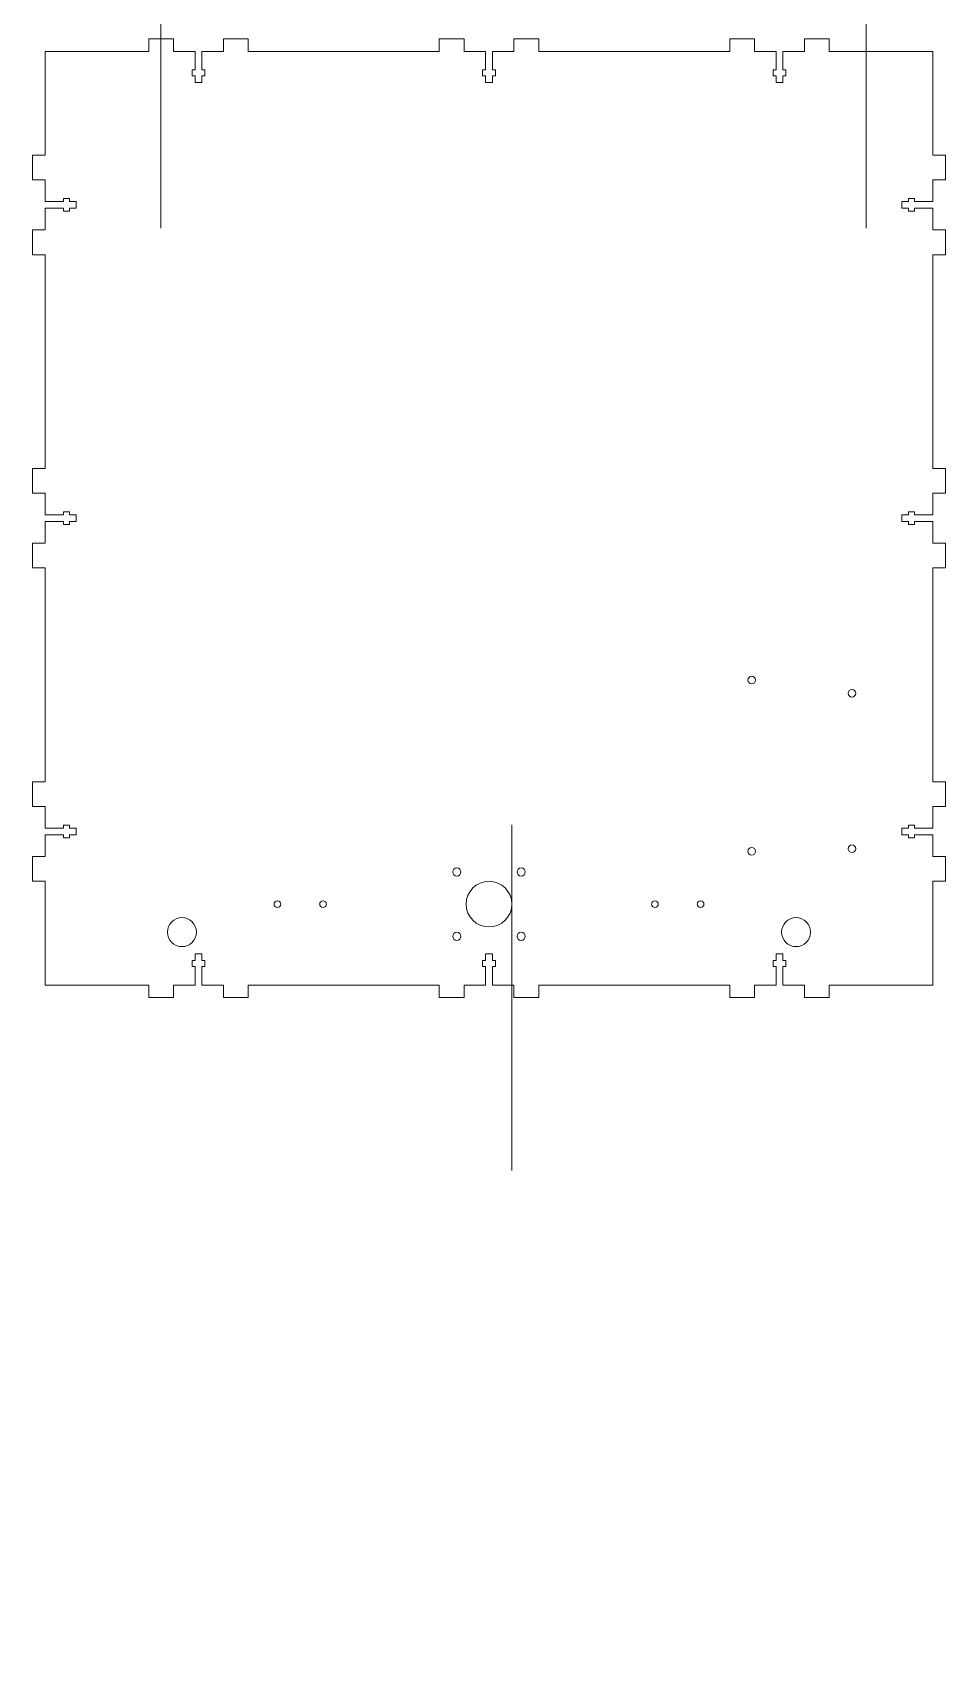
# Model space of a CAD drawing. Header units: millimetres. Extents: x -1068 to 310, y -963 to 347.
# Drawn here: x -131 to 309, y -963 to -178 of the extents above; entities that cross this region are included whole.
import ezdxf

# ---------------------------------------------------------------- set-up
doc = ezdxf.new("R2010")
doc.units = ezdxf.units.MM
doc.header["$MEASUREMENT"] = 0
doc.layers.add('Layer 1', color=7, linetype='Continuous')

msp = doc.modelspace()

# ---------------------------------------------------------------- linework, layer by layer
at = {"layer": 'Layer 1', "lineweight": 9}
for points, knots in [([(-69.3738, -144.22), (-69.3738, -138.1449), (-74.2987, -133.22), (-80.3738, -133.22), (-80.3738, -133.22), (-86.4489, -133.22), (-91.3738, -138.1448), (-91.3738, -144.22), (-91.3738, -144.22), (-91.3738, -150.2951), (-86.449, -155.22), (-80.3738, -155.22), (-80.3738, -155.22), (-74.2987, -155.22), (-69.3738, -150.2952), (-69.3738, -144.2201), (-69.3738, 38.0329), (-69.3738, -508.726), (-69.3738, -144.22)], [0, 0, 0, 0, 0.2, 0.2, 0.2, 0.2, 0.4, 0.4, 0.4, 0.4, 0.6, 0.6, 0.6, 0.6, 1, 1, 1, 1.0001, 1.0001, 1.0001, 1.0001]), ([(270.6262, -144.22), (270.6262, -138.1449), (265.7013, -133.22), (259.6262, -133.22), (259.6262, -133.22), (253.5511, -133.22), (248.6262, -138.1448), (248.6262, -144.22), (248.6262, -144.22), (248.6262, -150.2951), (253.551, -155.22), (259.6262, -155.22), (259.6262, -155.22), (265.7013, -155.22), (270.6262, -150.2952), (270.6262, -144.2201), (270.6262, 38.0329), (270.6262, -508.726), (270.6262, -144.22)], [0, 0, 0, 0, 0.2, 0.2, 0.2, 0.2, 0.4, 0.4, 0.4, 0.4, 0.6, 0.6, 0.6, 0.6, 1, 1, 1, 1.0001, 1.0001, 1.0001, 1.0001]), ([(302.8534, -187.3267), (302.8534, -187.3267), (302.8534, -237.3267), (302.8534, -237.3267), (302.8534, -237.3267), (302.8534, -237.3267), (308.8534, -237.3267), (308.8534, -237.3267), (308.8534, -237.3267), (308.8534, -237.3267), (308.8534, -249.3267), (308.8534, -249.3267), (308.8534, -249.3267), (308.8534, -249.3267), (302.8534, -249.3267), (302.8534, -249.3267), (302.8534, -249.3267), (302.8534, -249.3267), (302.8534, -259.6767), (302.8534, -259.6767), (302.8534, -259.6767), (302.8534, -259.6767), (293.983, -259.6767), (293.983, -259.6767), (293.983, -259.6767), (293.983, -259.6767), (293.983, -258.2267), (293.983, -258.2267), (293.983, -258.2267), (293.983, -258.2267), (290.983, -258.2267), (290.983, -258.2267), (290.983, -258.2267), (290.983, -258.2267), (290.983, -259.6767), (290.983, -259.6767), (290.983, -259.6767), (290.983, -259.6767), (287.8534, -259.6767), (287.8534, -259.6767), (287.8534, -259.6767), (287.8534, -259.6767), (287.8534, -262.9767), (287.8534, -262.9767), (287.8534, -262.9767), (287.8534, -262.9767), (290.983, -262.9767), (290.983, -262.9767), (290.983, -262.9767), (290.983, -262.9767), (290.983, -264.4267), (290.983, -264.4267), (290.983, -264.4267), (290.983, -264.4267), (293.983, -264.4267), (293.983, -264.4267), (293.983, -264.4267), (293.983, -264.4267), (293.983, -262.9767), (293.983, -262.9767), (293.983, -262.9767), (293.983, -262.9767), (302.8534, -262.9767), (302.8534, -262.9767), (302.8534, -262.9767), (302.8534, -262.9767), (302.8534, -273.3267), (302.8534, -273.3267), (302.8534, -273.3267), (302.8534, -273.3267), (308.8534, -273.3267), (308.8534, -273.3267), (308.8534, -273.3267), (308.8534, -273.3267), (308.8534, -285.3267), (308.8534, -285.3267), (308.8534, -285.3267), (308.8534, -285.3267), (302.8534, -285.3267), (302.8534, -285.3267), (302.8534, -285.3267), (302.8534, -285.3267), (302.8534, -388.3267), (302.8534, -388.3267), (302.8534, -388.3267), (302.8534, -388.3267), (308.8534, -388.3267), (308.8534, -388.3267), (308.8534, -388.3267), (308.8534, -388.3267), (308.8534, -400.3267), (308.8534, -400.3267), (308.8534, -400.3267), (308.8534, -400.3267), (302.8534, -400.3267), (302.8534, -400.3267), (302.8534, -400.3267), (302.8534, -400.3267), (302.8534, -410.6767), (302.8534, -410.6767), (302.8534, -410.6767), (302.8534, -410.6767), (293.983, -410.6767), (293.983, -410.6767), (293.983, -410.6767), (293.983, -410.6767), (293.983, -409.2267), (293.983, -409.2267), (293.983, -409.2267), (293.983, -409.2267), (290.983, -409.2267), (290.983, -409.2267), (290.983, -409.2267), (290.983, -409.2267), (290.983, -410.6767), (290.983, -410.6767), (290.983, -410.6767), (290.983, -410.6767), (287.8534, -410.6767), (287.8534, -410.6767), (287.8534, -410.6767), (287.8534, -410.6767), (287.8534, -413.9767), (287.8534, -413.9767), (287.8534, -413.9767), (287.8534, -413.9767), (290.983, -413.9767), (290.983, -413.9767), (290.983, -413.9767), (290.983, -413.9767), (290.983, -415.4267), (290.983, -415.4267), (290.983, -415.4267), (290.983, -415.4267), (293.983, -415.4267), (293.983, -415.4267), (293.983, -415.4267), (293.983, -415.4267), (293.983, -413.9767), (293.983, -413.9767), (293.983, -413.9767), (293.983, -413.9767), (302.8534, -413.9767), (302.8534, -413.9767), (302.8534, -413.9767), (302.8534, -413.9767), (302.8534, -424.3267), (302.8534, -424.3267), (302.8534, -424.3267), (302.8534, -424.3267), (308.8534, -424.3267), (308.8534, -424.3267), (308.8534, -424.3267), (308.8534, -424.3267), (308.8534, -436.3267), (308.8534, -436.3267), (308.8534, -436.3267), (308.8534, -436.3267), (302.8534, -436.3267), (302.8534, -436.3267), (302.8534, -436.3267), (302.8534, -436.3267), (302.8534, -539.3267), (302.8534, -539.3267), (302.8534, -539.3267), (302.8534, -539.3267), (308.8534, -539.3267), (308.8534, -539.3267), (308.8534, -539.3267), (308.8534, -539.3267), (308.8534, -551.3267), (308.8534, -551.3267), (308.8534, -551.3267), (308.8534, -551.3267), (302.8534, -551.3267), (302.8534, -551.3267), (302.8534, -551.3267), (302.8534, -551.3267), (302.8534, -561.6767), (302.8534, -561.6767), (302.8534, -561.6767), (302.8534, -561.6767), (293.983, -561.6767), (293.983, -561.6767), (293.983, -561.6767), (293.983, -561.6767), (293.983, -560.2267), (293.983, -560.2267), (293.983, -560.2267), (293.983, -560.2267), (290.983, -560.2267), (290.983, -560.2267), (290.983, -560.2267), (290.983, -560.2267), (290.983, -561.6767), (290.983, -561.6767), (290.983, -561.6767), (290.983, -561.6767), (287.8534, -561.6767), (287.8534, -561.6767), (287.8534, -561.6767), (287.8534, -561.6767), (287.8534, -564.9767), (287.8534, -564.9767), (287.8534, -564.9767), (287.8534, -564.9767), (290.983, -564.9767), (290.983, -564.9767), (290.983, -564.9767), (290.983, -564.9767), (290.983, -566.4267), (290.983, -566.4267), (290.983, -566.4267), (290.983, -566.4267), (293.983, -566.4267), (293.983, -566.4267), (293.983, -566.4267), (293.983, -566.4267), (293.983, -564.9767), (293.983, -564.9767), (293.983, -564.9767), (293.983, -564.9767), (302.8534, -564.9767), (302.8534, -564.9767), (302.8534, -564.9767), (302.8534, -564.9767), (302.8534, -575.3267), (302.8534, -575.3267), (302.8534, -575.3267), (302.8534, -575.3267), (308.8534, -575.3267), (308.8534, -575.3267), (308.8534, -575.3267), (308.8534, -575.3267), (308.8534, -587.3267), (308.8534, -587.3267), (308.8534, -587.3267), (308.8534, -587.3267), (302.8534, -587.3267), (302.8534, -587.3267), (302.8534, -587.3267), (302.8534, -587.3267), (302.8534, -637.3267), (302.8534, -637.3267), (302.8534, -637.3267), (302.8534, -637.3267), (252.8534, -637.3267), (252.8534, -637.3267), (252.8534, -637.3267), (252.8534, -637.3267), (252.8534, -643.3267), (252.8534, -643.3267), (252.8534, -643.3267), (252.8534, -643.3267), (240.8534, -643.3267), (240.8534, -643.3267), (240.8534, -643.3267), (240.8534, -643.3267), (240.8534, -637.3267), (240.8534, -637.3267), (240.8534, -637.3267), (240.8534, -637.3267), (230.5034, -637.3267), (230.5034, -637.3267), (230.5034, -637.3267), (230.5034, -637.3267), (230.5034, -628.4563), (230.5034, -628.4563), (230.5034, -628.4563), (230.5034, -628.4563), (231.9534, -628.4563), (231.9534, -628.4563), (231.9534, -628.4563), (231.9534, -628.4563), (231.9534, -625.4563), (231.9534, -625.4563), (231.9534, -625.4563), (231.9534, -625.4563), (230.5034, -625.4563), (230.5034, -625.4563), (230.5034, -625.4563), (230.5034, -625.4563), (230.5034, -622.3267), (230.5034, -622.3267), (230.5034, -622.3267), (230.5034, -622.3267), (227.2034, -622.3267), (227.2034, -622.3267), (227.2034, -622.3267), (227.2034, -622.3267), (227.2034, -625.4563), (227.2034, -625.4563), (227.2034, -625.4563), (227.2034, -625.4563), (225.7534, -625.4563), (225.7534, -625.4563), (225.7534, -625.4563), (225.7534, -625.4563), (225.7534, -628.4563), (225.7534, -628.4563), (225.7534, -628.4563), (225.7534, -628.4563), (227.2034, -628.4563), (227.2034, -628.4563), (227.2034, -628.4563), (227.2034, -628.4563), (227.2034, -637.3267), (227.2034, -637.3267), (227.2034, -637.3267), (227.2034, -637.3267), (216.8534, -637.3267), (216.8534, -637.3267), (216.8534, -637.3267), (216.8534, -637.3267), (216.8534, -643.3267), (216.8534, -643.3267), (216.8534, -643.3267), (216.8534, -643.3267), (204.8534, -643.3267), (204.8534, -643.3267), (204.8534, -643.3267), (204.8534, -643.3267), (204.8534, -637.3267), (204.8534, -637.3267), (204.8534, -637.3267), (204.8534, -637.3267), (112.8534, -637.3267), (112.8534, -637.3267), (112.8534, -637.3267), (112.8534, -637.3267), (112.8534, -643.3267), (112.8534, -643.3267), (112.8534, -643.3267), (112.8534, -643.3267), (100.8534, -643.3267), (100.8534, -643.3267), (100.8534, -643.3267), (100.8534, -643.3267), (100.8534, -637.3267), (100.8534, -637.3267), (100.8534, -637.3267), (100.8534, -637.3267), (90.5034, -637.3267), (90.5034, -637.3267), (90.5034, -637.3267), (90.5034, -637.3267), (90.5034, -628.4563), (90.5034, -628.4563), (90.5034, -628.4563), (90.5034, -628.4563), (91.9534, -628.4563), (91.9534, -628.4563), (91.9534, -628.4563), (91.9534, -628.4563), (91.9534, -625.4563), (91.9534, -625.4563), (91.9534, -625.4563), (91.9534, -625.4563), (90.5034, -625.4563), (90.5034, -625.4563), (90.5034, -625.4563), (90.5034, -625.4563), (90.5034, -622.3267), (90.5034, -622.3267), (90.5034, -622.3267), (90.5034, -622.3267), (87.2034, -622.3267), (87.2034, -622.3267), (87.2034, -622.3267), (87.2034, -622.3267), (87.2034, -625.4563), (87.2034, -625.4563), (87.2034, -625.4563), (87.2034, -625.4563), (85.7534, -625.4563), (85.7534, -625.4563), (85.7534, -625.4563), (85.7534, -625.4563), (85.7534, -628.4563), (85.7534, -628.4563), (85.7534, -628.4563), (85.7534, -628.4563), (87.2034, -628.4563), (87.2034, -628.4563), (87.2034, -628.4563), (87.2034, -628.4563), (87.2034, -637.3267), (87.2034, -637.3267), (87.2034, -637.3267), (87.2034, -637.3267), (76.8534, -637.3267), (76.8534, -637.3267), (76.8534, -637.3267), (76.8534, -637.3267), (76.8534, -643.3267), (76.8534, -643.3267), (76.8534, -643.3267), (76.8534, -643.3267), (64.8534, -643.3267), (64.8534, -643.3267), (64.8534, -643.3267), (64.8534, -643.3267), (64.8534, -637.3267), (64.8534, -637.3267), (64.8534, -637.3267), (64.8534, -637.3267), (-27.1466, -637.3267), (-27.1466, -637.3267), (-27.1466, -637.3267), (-27.1466, -637.3267), (-27.1466, -643.3267), (-27.1466, -643.3267), (-27.1466, -643.3267), (-27.1466, -643.3267), (-39.1466, -643.3267), (-39.1466, -643.3267), (-39.1466, -643.3267), (-39.1466, -643.3267), (-39.1466, -637.3267), (-39.1466, -637.3267), (-39.1466, -637.3267), (-39.1466, -637.3267), (-49.4966, -637.3267), (-49.4966, -637.3267), (-49.4966, -637.3267), (-49.4966, -637.3267), (-49.4966, -628.4563), (-49.4966, -628.4563), (-49.4966, -628.4563), (-49.4966, -628.4563), (-48.0466, -628.4563), (-48.0466, -628.4563), (-48.0466, -628.4563), (-48.0466, -628.4563), (-48.0466, -625.4563), (-48.0466, -625.4563), (-48.0466, -625.4563), (-48.0466, -625.4563), (-49.4966, -625.4563), (-49.4966, -625.4563), (-49.4966, -625.4563), (-49.4966, -625.4563), (-49.4966, -622.3267), (-49.4966, -622.3267), (-49.4966, -622.3267), (-49.4966, -622.3267), (-52.7966, -622.3267), (-52.7966, -622.3267), (-52.7966, -622.3267), (-52.7966, -622.3267), (-52.7966, -625.4563), (-52.7966, -625.4563), (-52.7966, -625.4563), (-52.7966, -625.4563), (-54.2466, -625.4563), (-54.2466, -625.4563), (-54.2466, -625.4563), (-54.2466, -625.4563), (-54.2466, -628.4563), (-54.2466, -628.4563), (-54.2466, -628.4563), (-54.2466, -628.4563), (-52.7966, -628.4563), (-52.7966, -628.4563), (-52.7966, -628.4563), (-52.7966, -628.4563), (-52.7966, -637.3267), (-52.7966, -637.3267), (-52.7966, -637.3267), (-52.7966, -637.3267), (-63.1466, -637.3267), (-63.1466, -637.3267), (-63.1466, -637.3267), (-63.1466, -637.3267), (-63.1466, -643.3267), (-63.1466, -643.3267), (-63.1466, -643.3267), (-63.1466, -643.3267), (-75.1466, -643.3267), (-75.1466, -643.3267), (-75.1466, -643.3267), (-75.1466, -643.3267), (-75.1466, -637.3267), (-75.1466, -637.3267), (-75.1466, -637.3267), (-75.1466, -637.3267), (-125.1466, -637.3267), (-125.1466, -637.3267), (-125.1466, -637.3267), (-125.1466, -637.3267), (-125.1466, -587.3267), (-125.1466, -587.3267), (-125.1466, -587.3267), (-125.1466, -587.3267), (-131.1466, -587.3267), (-131.1466, -587.3267), (-131.1466, -587.3267), (-131.1466, -587.3267), (-131.1466, -575.3267), (-131.1466, -575.3267), (-131.1466, -575.3267), (-131.1466, -575.3267), (-125.1466, -575.3267), (-125.1466, -575.3267), (-125.1466, -575.3267), (-125.1466, -575.3267), (-125.1466, -564.9767), (-125.1466, -564.9767), (-125.1466, -564.9767), (-125.1466, -564.9767), (-116.2762, -564.9767), (-116.2762, -564.9767), (-116.2762, -564.9767), (-116.2762, -564.9767), (-116.2762, -566.4267), (-116.2762, -566.4267), (-116.2762, -566.4267), (-116.2762, -566.4267), (-113.2762, -566.4267), (-113.2762, -566.4267), (-113.2762, -566.4267), (-113.2762, -566.4267), (-113.2762, -564.9767), (-113.2762, -564.9767), (-113.2762, -564.9767), (-113.2762, -564.9767), (-110.1466, -564.9767), (-110.1466, -564.9767), (-110.1466, -564.9767), (-110.1466, -564.9767), (-110.1466, -561.6767), (-110.1466, -561.6767), (-110.1466, -561.6767), (-110.1466, -561.6767), (-113.2762, -561.6767), (-113.2762, -561.6767), (-113.2762, -561.6767), (-113.2762, -561.6767), (-113.2762, -560.2267), (-113.2762, -560.2267), (-113.2762, -560.2267), (-113.2762, -560.2267), (-116.2762, -560.2267), (-116.2762, -560.2267), (-116.2762, -560.2267), (-116.2762, -560.2267), (-116.2762, -561.6767), (-116.2762, -561.6767), (-116.2762, -561.6767), (-116.2762, -561.6767), (-125.1466, -561.6767), (-125.1466, -561.6767), (-125.1466, -561.6767), (-125.1466, -561.6767), (-125.1466, -551.3267), (-125.1466, -551.3267), (-125.1466, -551.3267), (-125.1466, -551.3267), (-131.1466, -551.3267), (-131.1466, -551.3267), (-131.1466, -551.3267), (-131.1466, -551.3267), (-131.1466, -539.3267), (-131.1466, -539.3267), (-131.1466, -539.3267), (-131.1466, -539.3267), (-125.1466, -539.3267), (-125.1466, -539.3267), (-125.1466, -539.3267), (-125.1466, -539.3267), (-125.1466, -436.3267), (-125.1466, -436.3267), (-125.1466, -436.3267), (-125.1466, -436.3267), (-131.1466, -436.3267), (-131.1466, -436.3267), (-131.1466, -436.3267), (-131.1466, -436.3267), (-131.1466, -424.3267), (-131.1466, -424.3267), (-131.1466, -424.3267), (-131.1466, -424.3267), (-125.1466, -424.3267), (-125.1466, -424.3267), (-125.1466, -424.3267), (-125.1466, -424.3267), (-125.1466, -413.9767), (-125.1466, -413.9767), (-125.1466, -413.9767), (-125.1466, -413.9767), (-116.2762, -413.9767), (-116.2762, -413.9767), (-116.2762, -413.9767), (-116.2762, -413.9767), (-116.2762, -415.4267), (-116.2762, -415.4267), (-116.2762, -415.4267), (-116.2762, -415.4267), (-113.2762, -415.4267), (-113.2762, -415.4267), (-113.2762, -415.4267), (-113.2762, -415.4267), (-113.2762, -413.9767), (-113.2762, -413.9767), (-113.2762, -413.9767), (-113.2762, -413.9767), (-110.1466, -413.9767), (-110.1466, -413.9767), (-110.1466, -413.9767), (-110.1466, -413.9767), (-110.1466, -410.6767), (-110.1466, -410.6767), (-110.1466, -410.6767), (-110.1466, -410.6767), (-113.2762, -410.6767), (-113.2762, -410.6767), (-113.2762, -410.6767), (-113.2762, -410.6767), (-113.2762, -409.2267), (-113.2762, -409.2267), (-113.2762, -409.2267), (-113.2762, -409.2267), (-116.2762, -409.2267), (-116.2762, -409.2267), (-116.2762, -409.2267), (-116.2762, -409.2267), (-116.2762, -410.6767), (-116.2762, -410.6767), (-116.2762, -410.6767), (-116.2762, -410.6767), (-125.1466, -410.6767), (-125.1466, -410.6767), (-125.1466, -410.6767), (-125.1466, -410.6767), (-125.1466, -400.3267), (-125.1466, -400.3267), (-125.1466, -400.3267), (-125.1466, -400.3267), (-131.1466, -400.3267), (-131.1466, -400.3267), (-131.1466, -400.3267), (-131.1466, -400.3267), (-131.1466, -388.3267), (-131.1466, -388.3267), (-131.1466, -388.3267), (-131.1466, -388.3267), (-125.1466, -388.3267), (-125.1466, -388.3267), (-125.1466, -388.3267), (-125.1466, -388.3267), (-125.1466, -285.3267), (-125.1466, -285.3267), (-125.1466, -285.3267), (-125.1466, -285.3267), (-131.1466, -285.3267), (-131.1466, -285.3267), (-131.1466, -285.3267), (-131.1466, -285.3267), (-131.1466, -273.3267), (-131.1466, -273.3267), (-131.1466, -273.3267), (-131.1466, -273.3267), (-125.1466, -273.3267), (-125.1466, -273.3267), (-125.1466, -273.3267), (-125.1466, -273.3267), (-125.1466, -262.9767), (-125.1466, -262.9767), (-125.1466, -262.9767), (-125.1466, -262.9767), (-116.2762, -262.9767), (-116.2762, -262.9767), (-116.2762, -262.9767), (-116.2762, -262.9767), (-116.2762, -264.4267), (-116.2762, -264.4267), (-116.2762, -264.4267), (-116.2762, -264.4267), (-113.2762, -264.4267), (-113.2762, -264.4267), (-113.2762, -264.4267), (-113.2762, -264.4267), (-113.2762, -262.9767), (-113.2762, -262.9767), (-113.2762, -262.9767), (-113.2762, -262.9767), (-110.1466, -262.9767), (-110.1466, -262.9767), (-110.1466, -262.9767), (-110.1466, -262.9767), (-110.1466, -259.6767), (-110.1466, -259.6767), (-110.1466, -259.6767), (-110.1466, -259.6767), (-113.2762, -259.6767), (-113.2762, -259.6767), (-113.2762, -259.6767), (-113.2762, -259.6767), (-113.2762, -258.2267), (-113.2762, -258.2267), (-113.2762, -258.2267), (-113.2762, -258.2267), (-116.2762, -258.2267), (-116.2762, -258.2267), (-116.2762, -258.2267), (-116.2762, -258.2267), (-116.2762, -259.6767), (-116.2762, -259.6767), (-116.2762, -259.6767), (-116.2762, -259.6767), (-125.1466, -259.6767), (-125.1466, -259.6767), (-125.1466, -259.6767), (-125.1466, -259.6767), (-125.1466, -249.3267), (-125.1466, -249.3267), (-125.1466, -249.3267), (-125.1466, -249.3267), (-131.1466, -249.3267), (-131.1466, -249.3267), (-131.1466, -249.3267), (-131.1466, -249.3267), (-131.1466, -237.3267), (-131.1466, -237.3267), (-131.1466, -237.3267), (-131.1466, -237.3267), (-125.1466, -237.3267), (-125.1466, -237.3267), (-125.1466, -237.3267), (-125.1466, -237.3267), (-125.1466, -187.3267), (-125.1466, -187.3267), (-125.1466, -187.3267), (-125.1466, -187.3267), (-75.1466, -187.3267), (-75.1466, -187.3267), (-75.1466, -187.3267), (-75.1466, -187.3267), (-75.1466, -181.3267), (-75.1466, -181.3267), (-75.1466, -181.3267), (-75.1466, -181.3267), (-63.1466, -181.3267), (-63.1466, -181.3267), (-63.1466, -181.3267), (-63.1466, -181.3267), (-63.1466, -187.3267), (-63.1466, -187.3267), (-63.1466, -187.3267), (-63.1466, -187.3267), (-52.7966, -187.3267), (-52.7966, -187.3267), (-52.7966, -187.3267), (-52.7966, -187.3267), (-52.7966, -196.1971), (-52.7966, -196.1971), (-52.7966, -196.1971), (-52.7966, -196.1971), (-54.2466, -196.1971), (-54.2466, -196.1971), (-54.2466, -196.1971), (-54.2466, -196.1971), (-54.2466, -199.1971), (-54.2466, -199.1971), (-54.2466, -199.1971), (-54.2466, -199.1971), (-52.7966, -199.1971), (-52.7966, -199.1971), (-52.7966, -199.1971), (-52.7966, -199.1971), (-52.7966, -202.3267), (-52.7966, -202.3267), (-52.7966, -202.3267), (-52.7966, -202.3267), (-49.4966, -202.3267), (-49.4966, -202.3267), (-49.4966, -202.3267), (-49.4966, -202.3267), (-49.4966, -199.1971), (-49.4966, -199.1971), (-49.4966, -199.1971), (-49.4966, -199.1971), (-48.0466, -199.1971), (-48.0466, -199.1971), (-48.0466, -199.1971), (-48.0466, -199.1971), (-48.0466, -196.1971), (-48.0466, -196.1971), (-48.0466, -196.1971), (-48.0466, -196.1971), (-49.4966, -196.1971), (-49.4966, -196.1971), (-49.4966, -196.1971), (-49.4966, -196.1971), (-49.4966, -187.3267), (-49.4966, -187.3267), (-49.4966, -187.3267), (-49.4966, -187.3267), (-39.1466, -187.3267), (-39.1466, -187.3267), (-39.1466, -187.3267), (-39.1466, -187.3267), (-39.1466, -181.3267), (-39.1466, -181.3267), (-39.1466, -181.3267), (-39.1466, -181.3267), (-27.1466, -181.3267), (-27.1466, -181.3267), (-27.1466, -181.3267), (-27.1466, -181.3267), (-27.1466, -187.3267), (-27.1466, -187.3267), (-27.1466, -187.3267), (-27.1466, -187.3267), (64.8534, -187.3267), (64.8534, -187.3267), (64.8534, -187.3267), (64.8534, -187.3267), (64.8534, -181.3267), (64.8534, -181.3267), (64.8534, -181.3267), (64.8534, -181.3267), (76.8534, -181.3267), (76.8534, -181.3267), (76.8534, -181.3267), (76.8534, -181.3267), (76.8534, -187.3267), (76.8534, -187.3267), (76.8534, -187.3267), (76.8534, -187.3267), (87.2034, -187.3267), (87.2034, -187.3267), (87.2034, -187.3267), (87.2034, -187.3267), (87.2034, -196.1971), (87.2034, -196.1971), (87.2034, -196.1971), (87.2034, -196.1971), (85.7534, -196.1971), (85.7534, -196.1971), (85.7534, -196.1971), (85.7534, -196.1971), (85.7534, -199.1971), (85.7534, -199.1971), (85.7534, -199.1971), (85.7534, -199.1971), (87.2034, -199.1971), (87.2034, -199.1971), (87.2034, -199.1971), (87.2034, -199.1971), (87.2034, -202.3267), (87.2034, -202.3267), (87.2034, -202.3267), (87.2034, -202.3267), (90.5034, -202.3267), (90.5034, -202.3267), (90.5034, -202.3267), (90.5034, -202.3267), (90.5034, -199.1971), (90.5034, -199.1971), (90.5034, -199.1971), (90.5034, -199.1971), (91.9534, -199.1971), (91.9534, -199.1971), (91.9534, -199.1971), (91.9534, -199.1971), (91.9534, -196.1971), (91.9534, -196.1971), (91.9534, -196.1971), (91.9534, -196.1971), (90.5034, -196.1971), (90.5034, -196.1971), (90.5034, -196.1971), (90.5034, -196.1971), (90.5034, -187.3267), (90.5034, -187.3267), (90.5034, -187.3267), (90.5034, -187.3267), (100.8534, -187.3267), (100.8534, -187.3267), (100.8534, -187.3267), (100.8534, -187.3267), (100.8534, -181.3267), (100.8534, -181.3267), (100.8534, -181.3267), (100.8534, -181.3267), (112.8534, -181.3267), (112.8534, -181.3267), (112.8534, -181.3267), (112.8534, -181.3267), (112.8534, -187.3267), (112.8534, -187.3267), (112.8534, -187.3267), (112.8534, -187.3267), (204.8534, -187.3267), (204.8534, -187.3267), (204.8534, -187.3267), (204.8534, -187.3267), (204.8534, -181.3267), (204.8534, -181.3267), (204.8534, -181.3267), (204.8534, -181.3267), (216.8534, -181.3267), (216.8534, -181.3267), (216.8534, -181.3267), (216.8534, -181.3267), (216.8534, -187.3267), (216.8534, -187.3267), (216.8534, -187.3267), (216.8534, -187.3267), (227.2034, -187.3267), (227.2034, -187.3267), (227.2034, -187.3267), (227.2034, -187.3267), (227.2034, -196.1971), (227.2034, -196.1971), (227.2034, -196.1971), (227.2034, -196.1971), (225.7534, -196.1971), (225.7534, -196.1971), (225.7534, -196.1971), (225.7534, -196.1971), (225.7534, -199.1971), (225.7534, -199.1971), (225.7534, -199.1971), (225.7534, -199.1971), (227.2034, -199.1971), (227.2034, -199.1971), (227.2034, -199.1971), (227.2034, -199.1971), (227.2034, -202.3267), (227.2034, -202.3267), (227.2034, -202.3267), (227.2034, -202.3267), (230.5034, -202.3267), (230.5034, -202.3267), (230.5034, -202.3267), (230.5034, -202.3267), (230.5034, -199.1971), (230.5034, -199.1971), (230.5034, -199.1971), (230.5034, -199.1971), (231.9534, -199.1971), (231.9534, -199.1971), (231.9534, -199.1971), (231.9534, -199.1971), (231.9534, -196.1971), (231.9534, -196.1971), (231.9534, -196.1971), (231.9534, -196.1971), (230.5034, -196.1971), (230.5034, -196.1971), (230.5034, -196.1971), (230.5034, -196.1971), (230.5034, -187.3267), (230.5034, -187.3267), (230.5034, -187.3267), (230.5034, -187.3267), (240.8534, -187.3267), (240.8534, -187.3267), (240.8534, -187.3267), (240.8534, -187.3267), (240.8534, -181.3267), (240.8534, -181.3267), (240.8534, -181.3267), (240.8534, -181.3267), (252.8534, -181.3267), (252.8534, -181.3267), (252.8534, -181.3267), (252.8534, -181.3267), (252.8534, -187.3267), (252.8534, -187.3267), (252.8534, -187.3267), (252.8534, -187.3267), (302.8534, -187.3267), (302.8534, -187.3267)], [0, 0, 0, 0, 0.00408163, 0.00408163, 0.00408163, 0.00408163, 0.00816327, 0.00816327, 0.00816327, 0.00816327, 0.0122449, 0.0122449, 0.0122449, 0.0122449, 0.01632653, 0.01632653, 0.01632653, 0.01632653, 0.02040816, 0.02040816, 0.02040816, 0.02040816, 0.0244898, 0.0244898, 0.0244898, 0.0244898, 0.02857143, 0.02857143, 0.02857143, 0.02857143, 0.03265306, 0.03265306, 0.03265306, 0.03265306, 0.03673469, 0.03673469, 0.03673469, 0.03673469, 0.04081633, 0.04081633, 0.04081633, 0.04081633, 0.04489796, 0.04489796, 0.04489796, 0.04489796, 0.04897959, 0.04897959, 0.04897959, 0.04897959, 0.05306122, 0.05306122, 0.05306122, 0.05306122, 0.05714286, 0.05714286, 0.05714286, 0.05714286, 0.06122449, 0.06122449, 0.06122449, 0.06122449, 0.06530612, 0.06530612, 0.06530612, 0.06530612, 0.06938776, 0.06938776, 0.06938776, 0.06938776, 0.07346939, 0.07346939, 0.07346939, 0.07346939, 0.07755102, 0.07755102, 0.07755102, 0.07755102, 0.08163265, 0.08163265, 0.08163265, 0.08163265, 0.08571429, 0.08571429, 0.08571429, 0.08571429, 0.08979592, 0.08979592, 0.08979592, 0.08979592, 0.09387755, 0.09387755, 0.09387755, 0.09387755, 0.09795918, 0.09795918, 0.09795918, 0.09795918, 0.10204082, 0.10204082, 0.10204082, 0.10204082, 0.10612245, 0.10612245, 0.10612245, 0.10612245, 0.11020408, 0.11020408, 0.11020408, 0.11020408, 0.11428571, 0.11428571, 0.11428571, 0.11428571, 0.11836735, 0.11836735, 0.11836735, 0.11836735, 0.12244898, 0.12244898, 0.12244898, 0.12244898, 0.12653061, 0.12653061, 0.12653061, 0.12653061, 0.13061224, 0.13061224, 0.13061224, 0.13061224, 0.13469388, 0.13469388, 0.13469388, 0.13469388, 0.13877551, 0.13877551, 0.13877551, 0.13877551, 0.14285714, 0.14285714, 0.14285714, 0.14285714, 0.14693878, 0.14693878, 0.14693878, 0.14693878, 0.15102041, 0.15102041, 0.15102041, 0.15102041, 0.15510204, 0.15510204, 0.15510204, 0.15510204, 0.15918367, 0.15918367, 0.15918367, 0.15918367, 0.16326531, 0.16326531, 0.16326531, 0.16326531, 0.16734694, 0.16734694, 0.16734694, 0.16734694, 0.17142857, 0.17142857, 0.17142857, 0.17142857, 0.1755102, 0.1755102, 0.1755102, 0.1755102, 0.17959184, 0.17959184, 0.17959184, 0.17959184, 0.18367347, 0.18367347, 0.18367347, 0.18367347, 0.1877551, 0.1877551, 0.1877551, 0.1877551, 0.19183673, 0.19183673, 0.19183673, 0.19183673, 0.19591837, 0.19591837, 0.19591837, 0.19591837, 0.2, 0.2, 0.2, 0.2, 0.20408163, 0.20408163, 0.20408163, 0.20408163, 0.20816327, 0.20816327, 0.20816327, 0.20816327, 0.2122449, 0.2122449, 0.2122449, 0.2122449, 0.21632653, 0.21632653, 0.21632653, 0.21632653, 0.22040816, 0.22040816, 0.22040816, 0.22040816, 0.2244898, 0.2244898, 0.2244898, 0.2244898, 0.22857143, 0.22857143, 0.22857143, 0.22857143, 0.23265306, 0.23265306, 0.23265306, 0.23265306, 0.23673469, 0.23673469, 0.23673469, 0.23673469, 0.24081633, 0.24081633, 0.24081633, 0.24081633, 0.24489796, 0.24489796, 0.24489796, 0.24489796, 0.24897959, 0.24897959, 0.24897959, 0.24897959, 0.25306122, 0.25306122, 0.25306122, 0.25306122, 0.25714286, 0.25714286, 0.25714286, 0.25714286, 0.26122449, 0.26122449, 0.26122449, 0.26122449, 0.26530612, 0.26530612, 0.26530612, 0.26530612, 0.26938776, 0.26938776, 0.26938776, 0.26938776, 0.27346939, 0.27346939, 0.27346939, 0.27346939, 0.27755102, 0.27755102, 0.27755102, 0.27755102, 0.28163265, 0.28163265, 0.28163265, 0.28163265, 0.28571429, 0.28571429, 0.28571429, 0.28571429, 0.28979592, 0.28979592, 0.28979592, 0.28979592, 0.29387755, 0.29387755, 0.29387755, 0.29387755, 0.29795918, 0.29795918, 0.29795918, 0.29795918, 0.30204082, 0.30204082, 0.30204082, 0.30204082, 0.30612245, 0.30612245, 0.30612245, 0.30612245, 0.31020408, 0.31020408, 0.31020408, 0.31020408, 0.31428571, 0.31428571, 0.31428571, 0.31428571, 0.31836735, 0.31836735, 0.31836735, 0.31836735, 0.32244898, 0.32244898, 0.32244898, 0.32244898, 0.32653061, 0.32653061, 0.32653061, 0.32653061, 0.33061224, 0.33061224, 0.33061224, 0.33061224, 0.33469388, 0.33469388, 0.33469388, 0.33469388, 0.33877551, 0.33877551, 0.33877551, 0.33877551, 0.34285714, 0.34285714, 0.34285714, 0.34285714, 0.34693878, 0.34693878, 0.34693878, 0.34693878, 0.35102041, 0.35102041, 0.35102041, 0.35102041, 0.35510204, 0.35510204, 0.35510204, 0.35510204, 0.35918367, 0.35918367, 0.35918367, 0.35918367, 0.36326531, 0.36326531, 0.36326531, 0.36326531, 0.36734694, 0.36734694, 0.36734694, 0.36734694, 0.37142857, 0.37142857, 0.37142857, 0.37142857, 0.3755102, 0.3755102, 0.3755102, 0.3755102, 0.37959184, 0.37959184, 0.37959184, 0.37959184, 0.38367347, 0.38367347, 0.38367347, 0.38367347, 0.3877551, 0.3877551, 0.3877551, 0.3877551, 0.39183673, 0.39183673, 0.39183673, 0.39183673, 0.39591837, 0.39591837, 0.39591837, 0.39591837, 0.4, 0.4, 0.4, 0.4, 0.40408163, 0.40408163, 0.40408163, 0.40408163, 0.40816327, 0.40816327, 0.40816327, 0.40816327, 0.4122449, 0.4122449, 0.4122449, 0.4122449, 0.41632653, 0.41632653, 0.41632653, 0.41632653, 0.42040816, 0.42040816, 0.42040816, 0.42040816, 0.4244898, 0.4244898, 0.4244898, 0.4244898, 0.42857143, 0.42857143, 0.42857143, 0.42857143, 0.43265306, 0.43265306, 0.43265306, 0.43265306, 0.43673469, 0.43673469, 0.43673469, 0.43673469, 0.44081633, 0.44081633, 0.44081633, 0.44081633, 0.44489796, 0.44489796, 0.44489796, 0.44489796, 0.44897959, 0.44897959, 0.44897959, 0.44897959, 0.45306122, 0.45306122, 0.45306122, 0.45306122, 0.45714286, 0.45714286, 0.45714286, 0.45714286, 0.46122449, 0.46122449, 0.46122449, 0.46122449, 0.46530612, 0.46530612, 0.46530612, 0.46530612, 0.46938776, 0.46938776, 0.46938776, 0.46938776, 0.47346939, 0.47346939, 0.47346939, 0.47346939, 0.47755102, 0.47755102, 0.47755102, 0.47755102, 0.48163265, 0.48163265, 0.48163265, 0.48163265, 0.48571429, 0.48571429, 0.48571429, 0.48571429, 0.48979592, 0.48979592, 0.48979592, 0.48979592, 0.49387755, 0.49387755, 0.49387755, 0.49387755, 0.49795918, 0.49795918, 0.49795918, 0.49795918, 0.50204082, 0.50204082, 0.50204082, 0.50204082, 0.50612245, 0.50612245, 0.50612245, 0.50612245, 0.51020408, 0.51020408, 0.51020408, 0.51020408, 0.51428571, 0.51428571, 0.51428571, 0.51428571, 0.51836735, 0.51836735, 0.51836735, 0.51836735, 0.52244898, 0.52244898, 0.52244898, 0.52244898, 0.52653061, 0.52653061, 0.52653061, 0.52653061, 0.53061224, 0.53061224, 0.53061224, 0.53061224, 0.53469388, 0.53469388, 0.53469388, 0.53469388, 0.53877551, 0.53877551, 0.53877551, 0.53877551, 0.54285714, 0.54285714, 0.54285714, 0.54285714, 0.54693878, 0.54693878, 0.54693878, 0.54693878, 0.55102041, 0.55102041, 0.55102041, 0.55102041, 0.55510204, 0.55510204, 0.55510204, 0.55510204, 0.55918367, 0.55918367, 0.55918367, 0.55918367, 0.56326531, 0.56326531, 0.56326531, 0.56326531, 0.56734694, 0.56734694, 0.56734694, 0.56734694, 0.57142857, 0.57142857, 0.57142857, 0.57142857, 0.5755102, 0.5755102, 0.5755102, 0.5755102, 0.57959184, 0.57959184, 0.57959184, 0.57959184, 0.58367347, 0.58367347, 0.58367347, 0.58367347, 0.5877551, 0.5877551, 0.5877551, 0.5877551, 0.59183673, 0.59183673, 0.59183673, 0.59183673, 0.59591837, 0.59591837, 0.59591837, 0.59591837, 0.6, 0.6, 0.6, 0.6, 0.60408163, 0.60408163, 0.60408163, 0.60408163, 0.60816327, 0.60816327, 0.60816327, 0.60816327, 0.6122449, 0.6122449, 0.6122449, 0.6122449, 0.61632653, 0.61632653, 0.61632653, 0.61632653, 0.62040816, 0.62040816, 0.62040816, 0.62040816, 0.6244898, 0.6244898, 0.6244898, 0.6244898, 0.62857143, 0.62857143, 0.62857143, 0.62857143, 0.63265306, 0.63265306, 0.63265306, 0.63265306, 0.63673469, 0.63673469, 0.63673469, 0.63673469, 0.64081633, 0.64081633, 0.64081633, 0.64081633, 0.64489796, 0.64489796, 0.64489796, 0.64489796, 0.64897959, 0.64897959, 0.64897959, 0.64897959, 0.65306122, 0.65306122, 0.65306122, 0.65306122, 0.65714286, 0.65714286, 0.65714286, 0.65714286, 0.66122449, 0.66122449, 0.66122449, 0.66122449, 0.66530612, 0.66530612, 0.66530612, 0.66530612, 0.66938776, 0.66938776, 0.66938776, 0.66938776, 0.67346939, 0.67346939, 0.67346939, 0.67346939, 0.67755102, 0.67755102, 0.67755102, 0.67755102, 0.68163265, 0.68163265, 0.68163265, 0.68163265, 0.68571429, 0.68571429, 0.68571429, 0.68571429, 0.68979592, 0.68979592, 0.68979592, 0.68979592, 0.69387755, 0.69387755, 0.69387755, 0.69387755, 0.69795918, 0.69795918, 0.69795918, 0.69795918, 0.70204082, 0.70204082, 0.70204082, 0.70204082, 0.70612245, 0.70612245, 0.70612245, 0.70612245, 0.71020408, 0.71020408, 0.71020408, 0.71020408, 0.71428571, 0.71428571, 0.71428571, 0.71428571, 0.71836735, 0.71836735, 0.71836735, 0.71836735, 0.72244898, 0.72244898, 0.72244898, 0.72244898, 0.72653061, 0.72653061, 0.72653061, 0.72653061, 0.73061224, 0.73061224, 0.73061224, 0.73061224, 0.73469388, 0.73469388, 0.73469388, 0.73469388, 0.73877551, 0.73877551, 0.73877551, 0.73877551, 0.74285714, 0.74285714, 0.74285714, 0.74285714, 0.74693878, 0.74693878, 0.74693878, 0.74693878, 0.75102041, 0.75102041, 0.75102041, 0.75102041, 0.75510204, 0.75510204, 0.75510204, 0.75510204, 0.75918367, 0.75918367, 0.75918367, 0.75918367, 0.76326531, 0.76326531, 0.76326531, 0.76326531, 0.76734694, 0.76734694, 0.76734694, 0.76734694, 0.77142857, 0.77142857, 0.77142857, 0.77142857, 0.7755102, 0.7755102, 0.7755102, 0.7755102, 0.77959184, 0.77959184, 0.77959184, 0.77959184, 0.78367347, 0.78367347, 0.78367347, 0.78367347, 0.7877551, 0.7877551, 0.7877551, 0.7877551, 0.79183673, 0.79183673, 0.79183673, 0.79183673, 0.79591837, 0.79591837, 0.79591837, 0.79591837, 0.8, 0.8, 0.8, 0.8, 0.80408163, 0.80408163, 0.80408163, 0.80408163, 0.80816327, 0.80816327, 0.80816327, 0.80816327, 0.8122449, 0.8122449, 0.8122449, 0.8122449, 0.81632653, 0.81632653, 0.81632653, 0.81632653, 0.82040816, 0.82040816, 0.82040816, 0.82040816, 0.8244898, 0.8244898, 0.8244898, 0.8244898, 0.82857143, 0.82857143, 0.82857143, 0.82857143, 0.83265306, 0.83265306, 0.83265306, 0.83265306, 0.83673469, 0.83673469, 0.83673469, 0.83673469, 0.84081633, 0.84081633, 0.84081633, 0.84081633, 0.84489796, 0.84489796, 0.84489796, 0.84489796, 0.84897959, 0.84897959, 0.84897959, 0.84897959, 0.85306122, 0.85306122, 0.85306122, 0.85306122, 0.85714286, 0.85714286, 0.85714286, 0.85714286, 0.86122449, 0.86122449, 0.86122449, 0.86122449, 0.86530612, 0.86530612, 0.86530612, 0.86530612, 0.86938776, 0.86938776, 0.86938776, 0.86938776, 0.87346939, 0.87346939, 0.87346939, 0.87346939, 0.87755102, 0.87755102, 0.87755102, 0.87755102, 0.88163265, 0.88163265, 0.88163265, 0.88163265, 0.88571429, 0.88571429, 0.88571429, 0.88571429, 0.88979592, 0.88979592, 0.88979592, 0.88979592, 0.89387755, 0.89387755, 0.89387755, 0.89387755, 0.89795918, 0.89795918, 0.89795918, 0.89795918, 0.90204082, 0.90204082, 0.90204082, 0.90204082, 0.90612245, 0.90612245, 0.90612245, 0.90612245, 0.91020408, 0.91020408, 0.91020408, 0.91020408, 0.91428571, 0.91428571, 0.91428571, 0.91428571, 0.91836735, 0.91836735, 0.91836735, 0.91836735, 0.92244898, 0.92244898, 0.92244898, 0.92244898, 0.92653061, 0.92653061, 0.92653061, 0.92653061, 0.93061224, 0.93061224, 0.93061224, 0.93061224, 0.93469388, 0.93469388, 0.93469388, 0.93469388, 0.93877551, 0.93877551, 0.93877551, 0.93877551, 0.94285714, 0.94285714, 0.94285714, 0.94285714, 0.94693878, 0.94693878, 0.94693878, 0.94693878, 0.95102041, 0.95102041, 0.95102041, 0.95102041, 0.95510204, 0.95510204, 0.95510204, 0.95510204, 0.95918367, 0.95918367, 0.95918367, 0.95918367, 0.96326531, 0.96326531, 0.96326531, 0.96326531, 0.96734694, 0.96734694, 0.96734694, 0.96734694, 0.97142857, 0.97142857, 0.97142857, 0.97142857, 0.9755102, 0.9755102, 0.9755102, 0.9755102, 0.97959184, 0.97959184, 0.97959184, 0.97959184, 0.98367347, 0.98367347, 0.98367347, 0.98367347, 0.9877551, 0.9877551, 0.9877551, 0.9877551, 0.99183673, 0.99183673, 0.99183673, 0.99183673, 1, 1, 1, 1]), ([(99.8534, -598.3267), (99.8534, -592.2516), (94.9285, -587.3267), (88.8534, -587.3267), (88.8534, -587.3267), (82.7783, -587.3267), (77.8534, -592.2515), (77.8534, -598.3267), (77.8534, -598.3267), (77.8534, -604.4018), (82.7782, -609.3267), (88.8534, -609.3267), (88.8534, -609.3267), (94.9285, -609.3267), (99.8534, -604.4019), (99.8534, -598.3268), (99.8534, -416.0738), (99.8534, -962.8327), (99.8534, -598.3267)], [0, 0, 0, 0, 0.2, 0.2, 0.2, 0.2, 0.4, 0.4, 0.4, 0.4, 0.6, 0.6, 0.6, 0.6, 1, 1, 1, 1.0001, 1.0001, 1.0001, 1.0001]), ([(217.3569, -490.3512), (217.3569, -489.3294), (216.5286, -488.5012), (215.5069, -488.5012), (215.5069, -488.5012), (214.4851, -488.5012), (213.6569, -489.3294), (213.6569, -490.3512), (213.6569, -490.3512), (213.6569, -491.3729), (214.4851, -492.2012), (215.5069, -492.2012), (215.5069, -492.2012), (216.5286, -492.2012), (217.3569, -491.3729), (217.3569, -490.3512)], [0, 0, 0, 0, 0.2, 0.2, 0.2, 0.2, 0.4, 0.4, 0.4, 0.4, 0.6, 0.6, 0.6, 0.6, 1, 1, 1, 1]), ([(265.6169, -496.7012), (265.6169, -495.6794), (264.7886, -494.8512), (263.7669, -494.8512), (263.7669, -494.8512), (262.7451, -494.8512), (261.9169, -495.6794), (261.9169, -496.7012), (261.9169, -496.7012), (261.9169, -497.7229), (262.7451, -498.5512), (263.7669, -498.5512), (263.7669, -498.5512), (264.7886, -498.5512), (265.6169, -497.7229), (265.6169, -496.7012)], [0, 0, 0, 0, 0.2, 0.2, 0.2, 0.2, 0.4, 0.4, 0.4, 0.4, 0.6, 0.6, 0.6, 0.6, 1, 1, 1, 1]), ([(217.3569, -572.9012), (217.3569, -571.8794), (216.5286, -571.0512), (215.5069, -571.0512), (215.5069, -571.0512), (214.4851, -571.0512), (213.6569, -571.8794), (213.6569, -572.9012), (213.6569, -572.9012), (213.6569, -573.9229), (214.4851, -574.7512), (215.5069, -574.7512), (215.5069, -574.7512), (216.5286, -574.7512), (217.3569, -573.9229), (217.3569, -572.9012)], [0, 0, 0, 0, 0.2, 0.2, 0.2, 0.2, 0.4, 0.4, 0.4, 0.4, 0.6, 0.6, 0.6, 0.6, 1, 1, 1, 1]), ([(265.6169, -571.6312), (265.6169, -570.6094), (264.7886, -569.7812), (263.7669, -569.7812), (263.7669, -569.7812), (262.7451, -569.7812), (261.9169, -570.6094), (261.9169, -571.6312), (261.9169, -571.6312), (261.9169, -572.6529), (262.7451, -573.4812), (263.7669, -573.4812), (263.7669, -573.4812), (264.7886, -573.4812), (265.6169, -572.6529), (265.6169, -571.6312)], [0, 0, 0, 0, 0.2, 0.2, 0.2, 0.2, 0.4, 0.4, 0.4, 0.4, 0.6, 0.6, 0.6, 0.6, 1, 1, 1, 1]), ([(75.3534, -582.8267), (75.3534, -581.7221), (74.458, -580.8267), (73.3534, -580.8267), (73.3534, -580.8267), (72.2488, -580.8267), (71.3534, -581.7221), (71.3534, -582.8267), (71.3534, -582.8267), (71.3534, -583.9313), (72.2488, -584.8267), (73.3534, -584.8267), (73.3534, -584.8267), (74.458, -584.8267), (75.3534, -583.9313), (75.3534, -582.8267)], [0, 0, 0, 0, 0.2, 0.2, 0.2, 0.2, 0.4, 0.4, 0.4, 0.4, 0.6, 0.6, 0.6, 0.6, 1, 1, 1, 1]), ([(106.3534, -582.8267), (106.3534, -581.7221), (105.458, -580.8267), (104.3534, -580.8267), (104.3534, -580.8267), (103.2488, -580.8267), (102.3534, -581.7221), (102.3534, -582.8267), (102.3534, -582.8267), (102.3534, -583.9313), (103.2488, -584.8267), (104.3534, -584.8267), (104.3534, -584.8267), (105.458, -584.8267), (106.3534, -583.9313), (106.3534, -582.8267)], [0, 0, 0, 0, 0.2, 0.2, 0.2, 0.2, 0.4, 0.4, 0.4, 0.4, 0.6, 0.6, 0.6, 0.6, 1, 1, 1, 1]), ([(-11.5466, -598.3267), (-11.5466, -597.443), (-12.2629, -596.7267), (-13.1466, -596.7267), (-13.1466, -596.7267), (-14.0303, -596.7267), (-14.7466, -597.443), (-14.7466, -598.3267), (-14.7466, -598.3267), (-14.7466, -599.2104), (-14.0303, -599.9267), (-13.1466, -599.9267), (-13.1466, -599.9267), (-12.263, -599.9267), (-11.5466, -599.2104), (-11.5466, -598.3267)], [0, 0, 0, 0, 0.2, 0.2, 0.2, 0.2, 0.4, 0.4, 0.4, 0.4, 0.6, 0.6, 0.6, 0.6, 1, 1, 1, 1]), ([(10.4534, -598.3267), (10.4534, -597.443), (9.7371, -596.7267), (8.8534, -596.7267), (8.8534, -596.7267), (7.9697, -596.7267), (7.2534, -597.443), (7.2534, -598.3267), (7.2534, -598.3267), (7.2534, -599.2104), (7.9697, -599.9267), (8.8534, -599.9267), (8.8534, -599.9267), (9.737, -599.9267), (10.4534, -599.2104), (10.4534, -598.3267)], [0, 0, 0, 0, 0.2, 0.2, 0.2, 0.2, 0.4, 0.4, 0.4, 0.4, 0.6, 0.6, 0.6, 0.6, 1, 1, 1, 1]), ([(170.4534, -598.3267), (170.4534, -597.443), (169.7371, -596.7267), (168.8534, -596.7267), (168.8534, -596.7267), (167.9697, -596.7267), (167.2534, -597.443), (167.2534, -598.3267), (167.2534, -598.3267), (167.2534, -599.2104), (167.9697, -599.9267), (168.8534, -599.9267), (168.8534, -599.9267), (169.737, -599.9267), (170.4534, -599.2104), (170.4534, -598.3267)], [0, 0, 0, 0, 0.2, 0.2, 0.2, 0.2, 0.4, 0.4, 0.4, 0.4, 0.6, 0.6, 0.6, 0.6, 1, 1, 1, 1]), ([(192.4534, -598.3267), (192.4534, -597.443), (191.7371, -596.7267), (190.8534, -596.7267), (190.8534, -596.7267), (189.9697, -596.7267), (189.2534, -597.443), (189.2534, -598.3267), (189.2534, -598.3267), (189.2534, -599.2104), (189.9697, -599.9267), (190.8534, -599.9267), (190.8534, -599.9267), (191.737, -599.9267), (192.4534, -599.2104), (192.4534, -598.3267)], [0, 0, 0, 0, 0.2, 0.2, 0.2, 0.2, 0.4, 0.4, 0.4, 0.4, 0.6, 0.6, 0.6, 0.6, 1, 1, 1, 1]), ([(-52.1466, -611.8267), (-52.1466, -607.9607), (-55.2806, -604.8267), (-59.1466, -604.8267), (-59.1466, -604.8267), (-63.0126, -604.8267), (-66.1466, -607.9607), (-66.1466, -611.8267), (-66.1466, -611.8267), (-66.1466, -615.6927), (-63.0126, -618.8267), (-59.1466, -618.8267), (-59.1466, -618.8267), (-55.2806, -618.8267), (-52.1466, -615.6927), (-52.1466, -611.8267)], [0, 0, 0, 0, 0.2, 0.2, 0.2, 0.2, 0.4, 0.4, 0.4, 0.4, 0.6, 0.6, 0.6, 0.6, 1, 1, 1, 1]), ([(75.3534, -613.8267), (75.3534, -612.7221), (74.458, -611.8267), (73.3534, -611.8267), (73.3534, -611.8267), (72.2488, -611.8267), (71.3534, -612.7221), (71.3534, -613.8267), (71.3534, -613.8267), (71.3534, -614.9313), (72.2488, -615.8267), (73.3534, -615.8267), (73.3534, -615.8267), (74.458, -615.8267), (75.3534, -614.9313), (75.3534, -613.8267)], [0, 0, 0, 0, 0.2, 0.2, 0.2, 0.2, 0.4, 0.4, 0.4, 0.4, 0.6, 0.6, 0.6, 0.6, 1, 1, 1, 1]), ([(106.3534, -613.8267), (106.3534, -612.7221), (105.458, -611.8267), (104.3534, -611.8267), (104.3534, -611.8267), (103.2488, -611.8267), (102.3534, -612.7221), (102.3534, -613.8267), (102.3534, -613.8267), (102.3534, -614.9313), (103.2488, -615.8267), (104.3534, -615.8267), (104.3534, -615.8267), (105.458, -615.8267), (106.3534, -614.9313), (106.3534, -613.8267)], [0, 0, 0, 0, 0.2, 0.2, 0.2, 0.2, 0.4, 0.4, 0.4, 0.4, 0.6, 0.6, 0.6, 0.6, 1, 1, 1, 1]), ([(243.8534, -611.8267), (243.8534, -607.9607), (240.7194, -604.8267), (236.8534, -604.8267), (236.8534, -604.8267), (232.9874, -604.8267), (229.8534, -607.9607), (229.8534, -611.8267), (229.8534, -611.8267), (229.8534, -615.6927), (232.9874, -618.8267), (236.8534, -618.8267), (236.8534, -618.8267), (240.7194, -618.8267), (243.8534, -615.6927), (243.8534, -611.8267)], [0, 0, 0, 0, 0.2, 0.2, 0.2, 0.2, 0.4, 0.4, 0.4, 0.4, 0.6, 0.6, 0.6, 0.6, 1, 1, 1, 1])]:
    msp.add_open_spline(points, degree=3, knots=knots, dxfattribs=at)

doc.saveas('drawing.dxf')
